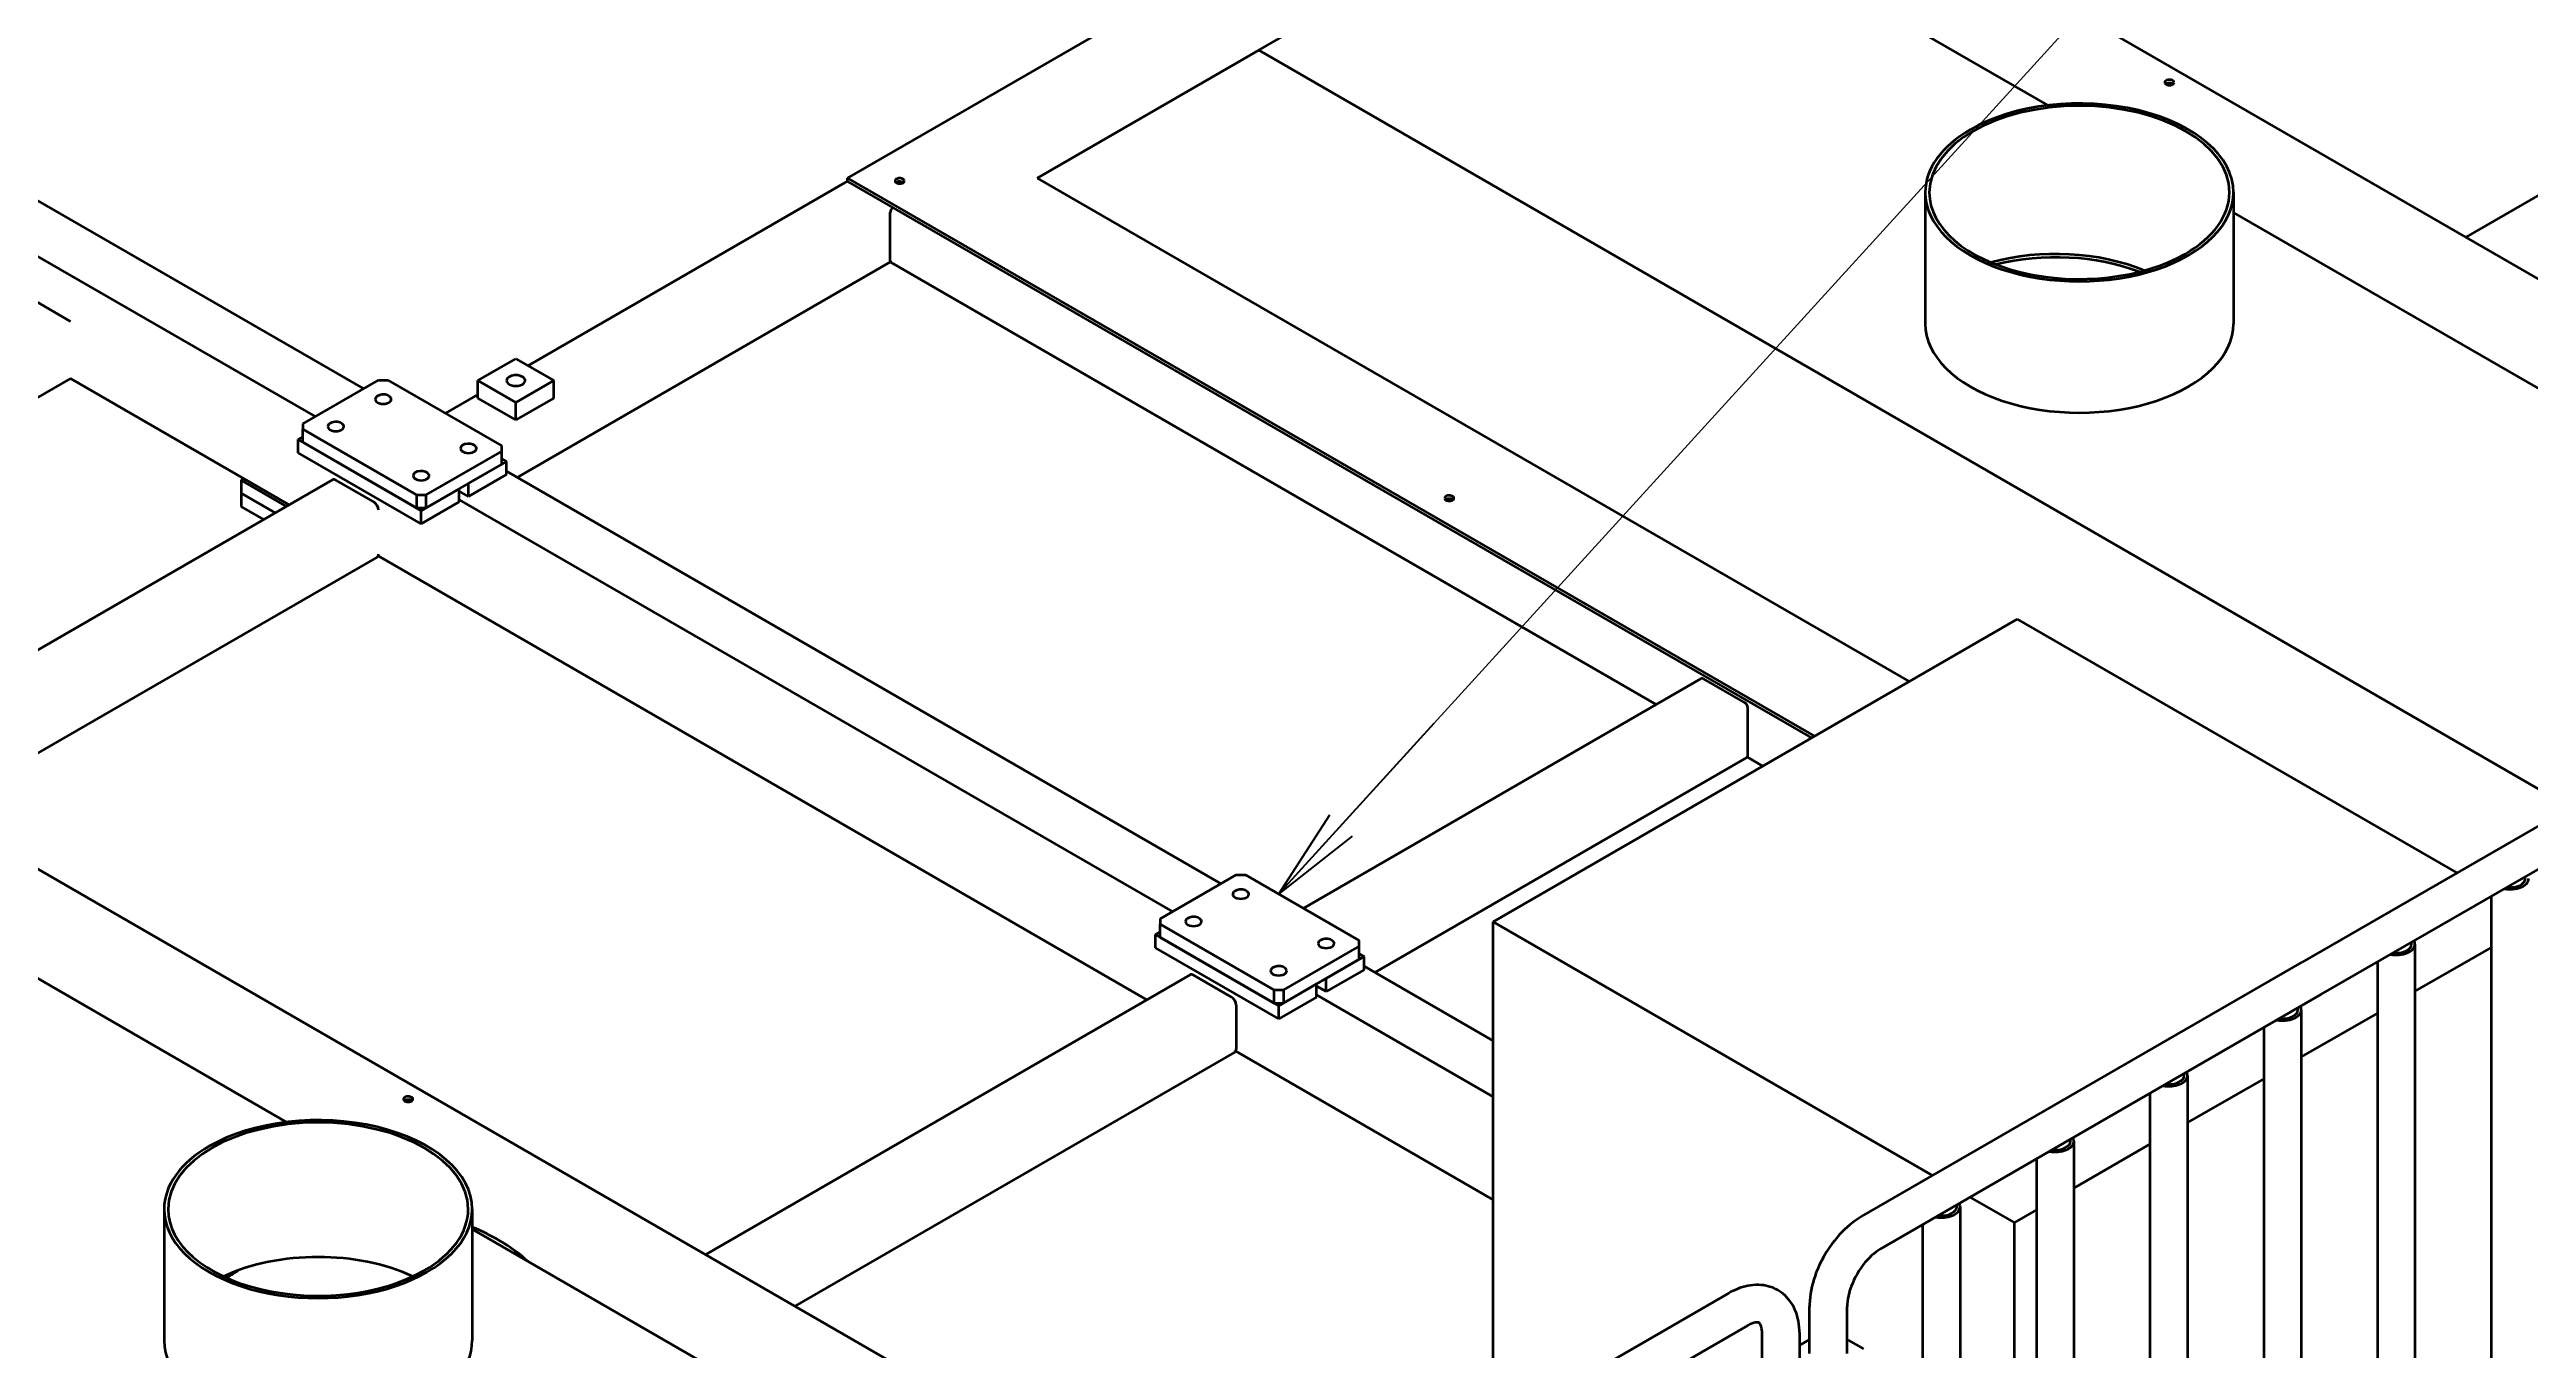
# Model space of a CAD drawing. Header units: millimetres. Extents: x -73083 to 81340, y -6859 to 6812.
# Drawn here: x -57707 to -55858, y -1510 to -542 of the extents above; entities that cross this region are included whole.
import ezdxf

# ---------------------------------------------------------------- set-up
doc = ezdxf.new("R2010")
doc.units = ezdxf.units.MM
doc.layers.add('word_dim', color=253, linetype='Continuous')
doc.styles.get("Standard").update_dxf_attribs({"font": 'romans.shx', "bigfont": 'bigfont.shx'})
doc.dimstyles.new('STANDARD 1-23', dxfattribs={"dimscale": 23, "dimtxt": 3.5, "dimasz": 3, "dimexe": 1, "dimexo": 0, "dimgap": 1, "dimtad": 3, "dimdsep": 46, "dimtxsty": 'Standard', "dimblk1": 'OPEN', "dimblk2": 'OPEN', "dimsah": 1, "dimcen": 0, "dimclrd": 256, "dimclre": 256, "dimclrt": 3, "dimazin": 2, "dimtfac": 1, "dimtmove": 0, "dimatfit": 3, "dimldrblk": 'OPEN', "dimfxl": 0, "dimtolj": 1, "dimtzin": 0, "dimlwd": 13, "dimlwe": 13, "dimarcsym": 0})

# ---------------------------------------------------------------- blocks, each defined once
blk = doc.blocks.new('A$C7FC73B9A')
at = {"color": 7, "lineweight": 35}
for p, q in [((2576, 4607), (3141.7, 4933.6)), ((4191.1, 4327.7), (3141.7, 4933.6)), ((2882.9, 4702.6), (3141.7, 4852)), ((3471.7, 4661.4), (3141.7, 4852)), ((4089.8, 4739.9), (3783.5, 4563)), ((2214.8, 4450), (1788.3, 4696.2)), ((2717.4, 4607), (2882.9, 4702.6)), ((2882.9, 4702.6), (3848.8, 4144.9)), ((1788.3, 4654.4), (2178.6, 4429.1)), ((2576, 4604.8), (2337.5, 4467.1)), ((2576, 4607), (3297.5, 4190.5)), ((2576, 4604.6), (3295.3, 4189.3)), ((2717.4, 4607), (3368.2, 4231.3)), ((3380.2, 4596.4), (3380.2, 4498.4)), ((3610.2, 4596.4), (3610.2, 4498.4)), ((2607.8, 4545.4), (2607.8, 4581.3)), ((4107.6, 4294.3), (3610.2, 4581.5)), ((2608, 4544.5), (2329.5, 4383.7)), ((3179.5, 4214.3), (2608.4, 4544)), ((1996.2, 4500.1), (1967.9, 4516.4)), ((1996.2, 4457.6), (1788.3, 4337.6)), ((1996.2, 4457.6), (2159.4, 4363.3)), ((2169.4, 4423.8), (2226, 4456.4)), ((2233, 4456.4), (2317.9, 4407.4)), ((2300.2, 4456), (2328.5, 4472.3)), ((2328.5, 4439.7), (2300.2, 4456)), ((2328.5, 4472.3), (2356.8, 4456)), ((2356.8, 4456), (2328.5, 4439.7)), ((2300.2, 4445.6), (2276, 4431.6)), ((2328.5, 4426.6), (2300.2, 4442.9)), ((2356.8, 4442.9), (2328.5, 4426.6)), ((2254.3, 4370.7), (2169.4, 4419.7)), ((2257.8, 4358.8), (2165.9, 4411.9)), ((2257.8, 4349), (2165.9, 4402.1)), ((2254.3, 4360.9), (2169.4, 4409.9)), ((2317.9, 4403.3), (2261.3, 4370.7)), ((2191.6, 4382), (1830.1, 4173.2)), ((2123.4, 4381.7), (2157.3, 4362.1)), ((2222.4, 4365.4), (2194.1, 4381.7)), ((2317.9, 4393.5), (2261.3, 4360.9)), ((2321.4, 4395.6), (2293.1, 4379.3)), ((2321.4, 4385.8), (2293.1, 4369.5)), ((2854.7, 4080.5), (2321.4, 4388.4)), ((2123.4, 4371.9), (2148.9, 4357.2)), ((2148.8, 4357.2), (2123.4, 4371.9)), ((2286.1, 4375.2), (2257.8, 4358.8)), ((2286.1, 4365.4), (2257.8, 4349)), ((2286.1, 4367.1), (2818.6, 4059.6)), ((2224.9, 4324.3), (1896.7, 4134.8)), ((2225.6, 4325.1), (2799.3, 3993.9)), ((3057.8, 4052.1), (3448.8, 4277.9)), ((3448.8, 4277.9), (3776.8, 4088.5)), ((3213, 4233.6), (2915.9, 4062.1)), ((3214.5, 4233.5), (3245.6, 4215.5)), ((3247.7, 4175.9), (3247.7, 4211.9)), ((3947.8, 4187.3), (3661.5, 4021.9)), ((2876.8, 3568.9), (1827.4, 4174.8)), ((3247.1, 4174.6), (2969.5, 4014.3)), ((3675.5, 3997.7), (3961.8, 4163)), ((2157.4, 3902.6), (1827.4, 4093.2)), ((2809.3, 4054.3), (2865.9, 4087)), ((2873, 4087), (2957.8, 4038)), ((3802.5, 4071), (3802.5, 3201.7)), ((2894.2, 4001.2), (2809.3, 4050.2)), ((3057.8, 3673.4), (3057.8, 4052.1)), ((3385.7, 3862.7), (3057.8, 4052.1)), ((2897.7, 3989.4), (2805.8, 4042.5)), ((2897.7, 3979.6), (2805.8, 4032.7)), ((2894.2, 3991.4), (2809.3, 4040.4)), ((2957.8, 4033.9), (2901.3, 4001.2)), ((3745.6, 4035.4), (3745.6, 3152.7)), ((3802.5, 4033), (3745.6, 4000.2)), ((2831.6, 4012.5), (2470.1, 3803.8)), ((2834.1, 4012.2), (2862.4, 3995.9)), ((2957.8, 4024.1), (2901.3, 3991.4)), ((2961.4, 4026.1), (2933.1, 4009.8)), ((2961.4, 4016.3), (2933.1, 4000)), ((3057.8, 3963.3), (2961.4, 4018.9)), ((3332.6, 3832.1), (3661.5, 4021.9)), ((3717.6, 4022), (3717.6, 3152.7)), ((2926, 4005.7), (2897.7, 3989.4)), ((2926, 3995.9), (2897.7, 3979.6)), ((2926, 3997.6), (3057.8, 3921.5)), ((3346.6, 3807.8), (3675.5, 3997.7)), ((2865.9, 3989.8), (2865.9, 3957.1)), ((3660.8, 3986.4), (3660.8, 3103.7)), ((3717.6, 3984), (3660.8, 3951.2)), ((2865.6, 3955.6), (3057.8, 3844.6)), ((3632.8, 3973), (3632.8, 3103.7)), ((2864.9, 3954.8), (2536.6, 3765.3)), ((3575.9, 3937.4), (3575.9, 3054.8)), ((3547.9, 3924.1), (3547.9, 3054.8)), ((3632.8, 3935), (3575.9, 3902.2)), ((3491.1, 3888.4), (3491.1, 3005.8)), ((3547.9, 3886), (3491.1, 3853.2)), ((3463.1, 3875.1), (3463.1, 3005.8)), ((3446.7, 3827.6), (3413.7, 3846.6)), ((2065.9, 3837.6), (2065.9, 3739.6)), ((2295.9, 3837.6), (2295.9, 3739.6)), ((3406.2, 3839.4), (3406.2, 2956.8)), ((3446.7, 2991.6), (3446.7, 3827.6)), ((2793.3, 3535.5), (2295.9, 3822.7)), ((3378.2, 3826.1), (3378.2, 2956.8)), ((3233.7, 3774.9), (2947.3, 3609.6)), ((3293.8, 3729.9), (3293.8, 3764.9)), ((3321.8, 3729.9), (3321.8, 3764.9)), ((2961.3, 3585.3), (3247.7, 3750.7)), ((3258.5, 3709.7), (3258.5, 3744.4)), ((3286.5, 3709.1), (3286.5, 3744.4))]:
    blk.add_line(p, q, dxfattribs=at)
at = {"color": 7, "lineweight": 35, "ltscale": 0.061237}
blk.add_line((2576, 4604.6), (2576, 4607), dxfattribs=at)
at = {"color": 7, "lineweight": 35, "ltscale": 0.176776}
for p, q in [((2226, 4456.4), (2233, 4456.4)), ((2865.9, 4087), (2873, 4087)), ((2894.2, 4001.2), (2901.3, 4001.2)), ((2894.2, 3991.4), (2901.3, 3991.4))]:
    blk.add_line(p, q, dxfattribs=at)
at = {"color": 7, "lineweight": 35, "ltscale": 0.326605}
for p, q in [((2300.2, 4442.9), (2300.2, 4456)), ((2356.8, 4442.9), (2356.8, 4456))]:
    blk.add_line(p, q, dxfattribs=at)
at = {"color": 7, "lineweight": 35, "ltscale": 0.326599}
blk.add_line((2328.5, 4426.6), (2328.5, 4439.7), dxfattribs=at)
at = {"color": 7, "lineweight": 35, "ltscale": 0.102063}
for p, q in [((2169.4, 4423.8), (2169.4, 4419.7)), ((2317.9, 4403.3), (2317.9, 4407.4)), ((2809.3, 4054.3), (2809.3, 4050.2)), ((2957.8, 4033.9), (2957.8, 4038))]:
    blk.add_line(p, q, dxfattribs=at)
at = {"color": 7, "lineweight": 35, "ltscale": 0.244946}
for p, q in [((2169.4, 4409.9), (2169.4, 4419.7)), ((2321.4, 4385.8), (2321.4, 4395.6)), ((2254.3, 4370.7), (2254.3, 4360.9)), ((2261.3, 4370.7), (2261.3, 4360.9)), ((2286.1, 4365.4), (2286.1, 4375.2)), ((2957.8, 4024.1), (2957.8, 4033.9)), ((2897.7, 3979.6), (2897.7, 3989.4))]:
    blk.add_line(p, q, dxfattribs=at)
at = {"color": 7, "lineweight": 35, "ltscale": 0.102059}
for p, q in [((2165.9, 4411.9), (2169.4, 4414)), ((2957.8, 4028.2), (2961.4, 4026.1))]:
    blk.add_line(p, q, dxfattribs=at)
at = {"color": 7, "lineweight": 35, "ltscale": 0.244952}
for p, q in [((2165.9, 4402.1), (2165.9, 4411.9)), ((2317.9, 4393.5), (2317.9, 4403.3)), ((2123.4, 4381.7), (2123.4, 4371.9)), ((2123.4, 4371.9), (2123.4, 4362.1)), ((2293.1, 4369.5), (2293.1, 4379.3)), ((2257.8, 4349), (2257.8, 4358.8))]:
    blk.add_line(p, q, dxfattribs=at)
at = {"color": 7, "lineweight": 35, "ltscale": 0.058942}
blk.add_line((2123.4, 4381.7), (2125.5, 4382.9), dxfattribs=at)
at = {"color": 7, "lineweight": 35, "ltscale": 0.102062}
blk.add_line((2317.9, 4397.6), (2321.4, 4395.6), dxfattribs=at)
at = {"color": 7, "lineweight": 35, "ltscale": 0.000617753}
blk.add_line((2123.5, 4371.9), (2123.4, 4371.9), dxfattribs=at)
at = {"color": 7, "lineweight": 35, "ltscale": 0.176779}
for p, q in [((2254.3, 4370.7), (2261.3, 4370.7)), ((2254.3, 4360.9), (2261.3, 4360.9))]:
    blk.add_line(p, q, dxfattribs=at)
at = {"color": 7, "lineweight": 35, "ltscale": 0.204127}
blk.add_line((2293.1, 4369.5), (2286.1, 4373.5), dxfattribs=at)
at = {"color": 7, "lineweight": 35, "ltscale": 0.488172}
blk.add_line((2140.4, 4352.3), (2123.4, 4362.1), dxfattribs=at)
at = {"color": 7, "lineweight": 35, "ltscale": 0.334565}
blk.add_line((3259.1, 4168.3), (3247.5, 4175), dxfattribs=at)
at = {"color": 7, "lineweight": 35, "ltscale": 0.244949}
for p, q in [((2809.3, 4040.4), (2809.3, 4050.2)), ((2805.8, 4032.7), (2805.8, 4042.5)), ((2961.4, 4016.3), (2961.4, 4026.1)), ((2894.2, 4001.2), (2894.2, 3991.4)), ((2901.3, 4001.2), (2901.3, 3991.4)), ((2926, 3995.9), (2926, 4005.7)), ((2933.1, 4000), (2933.1, 4009.8))]:
    blk.add_line(p, q, dxfattribs=at)
at = {"color": 7, "lineweight": 35, "ltscale": 0.102065}
blk.add_line((2805.8, 4042.5), (2809.3, 4044.5), dxfattribs=at)
at = {"color": 7, "lineweight": 35, "ltscale": 0.204124}
blk.add_line((2933.1, 4000), (2926, 4004.1), dxfattribs=at)
at = {"color": 7, "lineweight": 35, "ltscale": 0.473247}
blk.add_line((3463.1, 3837), (3446.7, 3827.6), dxfattribs=at)
at = {"color": 7, "lineweight": 35, "ltscale": 0.212755}
blk.add_line((3286.5, 3736), (3293.8, 3740.3), dxfattribs=at)
at = {"color": 7, "lineweight": 35, "ltscale": 0.023023}
blk.add_line((3322.6, 3739.9), (3321.8, 3739.4), dxfattribs=at)
at = {"color": 7, "lineweight": 35, "ltscale": 0.327245}
blk.add_line((3322.6, 3739.9), (3334, 3733.4), dxfattribs=at)
at = {"color": 7, "lineweight": 35}
for points in [[(3332.6, 3832.1), (3330.3, 3830.7), (3328.2, 3829.2), (3326.1, 3827.7), (3324, 3826), (3321.9, 3824.2), (3319.9, 3822.4), (3317.9, 3820.4), (3316, 3818.4), (3314.2, 3816.3), (3312.4, 3814.1), (3310.7, 3811.9), (3308.5, 3808.8), (3306.5, 3805.7), (3304.6, 3802.4), (3302.8, 3799.1), (3301.1, 3795.7), (3300, 3793.1), (3298.9, 3790.5), (3298, 3787.8), (3297.1, 3785.2), (3296.3, 3782.5), (3295.6, 3779.9), (3295.1, 3777.2), (3294.6, 3774.5), (3294.2, 3771.9), (3294, 3769.3), (3293.9, 3766.7), (3293.8, 3764.9)], [(3346.6, 3807.8), (3345, 3806.8), (3343.5, 3805.7), (3341.8, 3804.4), (3340.1, 3803), (3338.5, 3801.4), (3336.8, 3799.6), (3335.2, 3797.7), (3333.6, 3795.7), (3332.1, 3793.6), (3330.6, 3791.5), (3329.3, 3789.2), (3328, 3786.9), (3326.8, 3784.6), (3325.8, 3782.2), (3324.8, 3779.8), (3324, 3777.5), (3323.3, 3775.2), (3322.8, 3772.9), (3322.4, 3770.7), (3322.1, 3768.7), (3321.9, 3766.8), (3321.8, 3764.9)], [(3270.2, 3777.2), (3268.6, 3778), (3266.9, 3778.8), (3265.1, 3779.5), (3263.3, 3780), (3261.5, 3780.5), (3259.5, 3780.8), (3257.7, 3781), (3255.9, 3781.1), (3253.7, 3781.1), (3251.6, 3781), (3249.5, 3780.7), (3247.7, 3780.4), (3245.7, 3780), (3243.8, 3779.4), (3241.8, 3778.8), (3239.9, 3778), (3237.5, 3777), (3235.2, 3775.8), (3233.7, 3774.9)], [(3286.5, 3744.4), (3286.4, 3747.1), (3286.2, 3749.6), (3285.9, 3752), (3285.6, 3754.1), (3285.1, 3756.1), (3284.6, 3758), (3284, 3759.9), (3283.2, 3762), (3282.3, 3764), (3281.3, 3765.9), (3280.4, 3767.4), (3279.3, 3768.8), (3278.2, 3770.3), (3276.9, 3771.8), (3275.6, 3773.1), (3274.2, 3774.4), (3273.1, 3775.2), (3271.7, 3776.2), (3270.2, 3777.2)], [(3256.2, 3752.9), (3255.8, 3753.1), (3255.2, 3753.1), (3254.5, 3753.1), (3253.4, 3753), (3252.2, 3752.7), (3251, 3752.3), (3249.5, 3751.7), (3248, 3750.9), (3247.7, 3750.7)], [(3258.5, 3744.4), (3258.4, 3746.1), (3258.3, 3747.6), (3258, 3748.9), (3257.7, 3750.2), (3257.3, 3751.3), (3256.9, 3752), (3256.6, 3752.5), (3256.3, 3752.8), (3256.2, 3752.9)]]:
    blk.add_lwpolyline(points, dxfattribs=at)
for centre, major_axis, ratio, start_param, end_param in [((3562.4, 4678.5), (-3.5, 0), 0.577345, 4.997784, 6.283204), ((3562.4, 4678.5), (-3.5, 0), 0.577345, 0.000018, 3.141611), ((3562.4, 4676), (-3.5, 0), 0.577345, 4.997784, 5.632426), ((3562.4, 4678.5), (-3.5, 0), 0.577345, 3.141611, 4.997784), ((3562.4, 4676), (-3.5, 0), 0.577345, 3.792636, 4.997784), ((3495.2, 4596.4), (-112, 0), 0.577345, 3.141553, 6.283145), ((3495.2, 4596.4), (-115, 0), 0.577345, 3.141553, 5.497784), ((3495.2, 4596.4), (-115, 0), 0.577345, 5.497784, 6.283145), ((2614.9, 4605), (-3.5, 0), 0.577345, 4.997784, 6.283204), ((2614.9, 4605), (-3.5, 0), 0.577345, 0.000018, 3.141611), ((2614.9, 4602.5), (-3.5, 0), 0.577345, 4.997784, 5.632426), ((2614.9, 4605), (-3.5, 0), 0.577345, 3.141611, 4.997784), ((2614.9, 4602.5), (-3.5, 0), 0.577345, 3.792636, 4.997784), ((2609.9, 4582.6), (1.5, 2.6), 0.577349, 0.795076, 2.356194), ((3495.2, 4596.4), (-115, 0), 0.577345, 6.283145, 9.424738), ((3495.2, 4596.4), (-112, 0), 0.577345, 6.283145, 8.639377), ((3495.2, 4596.4), (-112, 0), 0.577345, 2.356192, 3.141553), ((3477.5, 4485.8), (-112, 0), 0.577345, 4.082939, 5.157855), ((3477.5, 4483.3), (-112, 0), 0.577345, 4.122971, 5.121749), ((3477.5, 4483.3), (-112, 0), 0.577345, 4.122971, 5.121749), ((2609.9, 4546.6), (1.5, 2.6), 0.577349, 2.356194, 3.141592), ((3495.2, 4498.4), (-115, 0), 0.577345, 6.283145, 9.424738), ((2328.5, 4456), (-6.92, 0), 0.577342, 3.42699, 6.283157), ((2328.5, 4456), (-6.92, 0), 0.577342, 6.283157, 9.42475), ((2328.5, 4456), (-6.92, 0), 0.577342, 3.141564, 3.42699), ((2229.5, 4442.1), (-6, 0), 0.57735, 3.426986, 6.283157), ((2229.5, 4442.1), (-6, 0), 0.57735, 6.283157, 9.42475), ((2229.5, 4442.1), (-6, 0), 0.57735, 3.141564, 3.426986), ((2194.1, 4421.7), (-6, 0), 0.57735, 3.426986, 6.283157), ((2194.1, 4421.7), (-6, 0), 0.57735, 6.283157, 9.42475), ((2194.1, 4421.7), (-6, 0), 0.57735, 3.141564, 3.426986), ((2293.1, 4405.4), (-6, 0), 0.57735, 3.426986, 6.283157), ((2293.1, 4405.4), (-6, 0), 0.57735, 6.283157, 9.42475), ((2293.1, 4405.4), (-6, 0), 0.57735, 3.141564, 3.426986), ((2194.1, 4377.6), (2.5, -4.33), 0.57735, 2.356203, 3.141601), ((2257.8, 4385), (-6, 0), 0.57735, 3.426986, 6.283157), ((2257.8, 4385), (-6, 0), 0.57735, 6.283157, 9.42475), ((2257.8, 4385), (-6, 0), 0.57735, 3.141564, 3.426986), ((2222.4, 4361.3), (2.5, -4.33), 0.57735, 0.785407, 2.356203), ((3025, 4368.2), (-3.5, 0), 0.577345, 4.997784, 6.283204), ((3025, 4368.2), (-3.5, 0), 0.577345, 0.000018, 3.141611), ((3025, 4365.8), (-3.5, 0), 0.577345, 4.997784, 5.632426), ((3025, 4368.2), (-3.5, 0), 0.577345, 3.141611, 4.997784), ((3025, 4365.8), (-3.5, 0), 0.577345, 3.792636, 4.997784), ((2222.4, 4328.6), (2.5, -4.33), 0.57735, 0.000009, 0.785407), ((3214.5, 4231), (1.5, -2.6), 0.577342, 2.356171, 3.141628), ((3245.6, 4213.1), (1.5, -2.6), 0.577354, 0.785398, 2.356195), ((3245.6, 4177.2), (1.5, -2.6), 0.577342, 0.000034, 0.785423), ((3816.5, 4084.4), (11.5, 0), 0.577346, 6.283181, 6.47423), ((2869.4, 4072.7), (-6, 0), 0.57735, 3.426986, 6.283157), ((2869.4, 4072.7), (-6, 0), 0.57735, 6.283157, 9.42475), ((2869.4, 4072.7), (-6, 0), 0.57735, 3.141564, 3.426986), ((3816.5, 4084.4), (14, 0), 0.577346, 4.404865, 6.283181), ((3816.5, 4084.4), (11.5, 0), 0.577346, 4.521178, 6.283181), ((2834.1, 4052.3), (-6, 0), 0.57735, 3.426986, 6.283157), ((2834.1, 4052.3), (-6, 0), 0.57735, 6.283157, 9.42475), ((2834.1, 4052.3), (-6, 0), 0.57735, 3.141564, 3.426986), ((2933.1, 4035.9), (-6, 0), 0.57735, 3.426986, 6.283157), ((2933.1, 4035.9), (-6, 0), 0.57735, 6.283157, 9.42475), ((2933.1, 4035.9), (-6, 0), 0.57735, 3.141564, 3.426986), ((3731.6, 4035.4), (14, 0), 0.577346, 4.404865, 6.283181), ((3731.6, 4035.4), (11.5, 0), 0.577346, 4.521178, 6.283181), ((3731.6, 4035.4), (11.5, 0), 0.577346, 6.283181, 6.47423), ((3731.6, 4035.4), (14, 0), 0.577346, 6.283181, 6.590704), ((2834.1, 4008.1), (2.5, -4.33), 0.577353, 2.356193, 3.141591), ((2897.7, 4015.5), (-6, 0), 0.57735, 3.426986, 6.283157), ((2897.7, 4015.5), (-6, 0), 0.57735, 6.283157, 9.42475), ((2897.7, 4015.5), (-6, 0), 0.57735, 3.141564, 3.426986), ((2862.4, 3991.8), (2.5, -4.33), 0.577353, 0.785397, 2.356193), ((3646.8, 3986.4), (14, 0), 0.577346, 4.404865, 6.283181), ((3646.8, 3986.4), (11.5, 0), 0.577346, 4.521178, 6.283181), ((3646.8, 3986.4), (11.5, 0), 0.577346, 6.283181, 6.47423), ((3646.8, 3986.4), (14, 0), 0.577346, 6.283181, 6.590704), ((2862.4, 3959.2), (-2.5, 4.33), 0.577353, 3.141591, 3.92699), ((3561.9, 3937.4), (14, 0), 0.577346, 4.404865, 6.283181), ((3561.9, 3937.4), (11.5, 0), 0.577346, 4.521178, 6.283181), ((3561.9, 3937.4), (11.5, 0), 0.577346, 6.283181, 6.47423), ((3561.9, 3937.4), (14, 0), 0.577346, 6.283181, 6.590704), ((2248.1, 3919.7), (-3.5, 0), 0.577347, 4.997783, 6.283204), ((2248.1, 3919.7), (-3.5, 0), 0.577347, 0.000018, 3.141611), ((2248.1, 3917.2), (-3.5, 0), 0.577347, 4.997783, 5.632429), ((2248.1, 3919.7), (-3.5, 0), 0.577347, 3.141611, 4.997783), ((2248.1, 3917.2), (-3.5, 0), 0.577347, 3.792632, 4.997783), ((2180.9, 3837.6), (-112, 0), 0.577347, 3.141553, 6.283145), ((2180.9, 3837.6), (-115, 0), 0.577347, 3.141553, 5.497783), ((2180.9, 3837.6), (-115, 0), 0.577347, 5.497783, 6.283145), ((3477.1, 3888.4), (14, 0), 0.577346, 4.404865, 6.283181), ((3477.1, 3888.4), (11.5, 0), 0.577346, 4.521178, 6.283181), ((3477.1, 3888.4), (11.5, 0), 0.577346, 6.283181, 6.47423), ((3477.1, 3888.4), (14, 0), 0.577346, 6.283181, 6.590704), ((2180.9, 3837.6), (-115, 0), 0.577347, 6.283145, 9.424738), ((2180.9, 3837.6), (-112, 0), 0.577347, 6.283145, 8.639376), ((2180.9, 3837.6), (-112, 0), 0.577347, 2.35619, 3.141553), ((3392.2, 3839.4), (14, 0), 0.577346, 4.404865, 6.283181), ((3392.2, 3839.4), (11.5, 0), 0.577346, 4.521178, 6.283181), ((3392.2, 3839.4), (11.5, 0), 0.577346, 6.283181, 6.47423), ((3392.2, 3839.4), (14, 0), 0.577346, 6.283181, 6.590704), ((2202.1, 3749.4), (-160, 0), 0.577347, 3.915809, 4.086069), ((2202.1, 3749.4), (-160, 0), 0.577347, 3.703088, 3.915809), ((2180.9, 3737.2), (-112, 0), 0.577347, 4.030783, 5.393995), ((2202.1, 3747), (-112, 0), 0.577347, 5.508509, 5.631956), ((2202.1, 3747), (-112, 0), 0.577347, 5.508509, 5.631956), ((2202.1, 3749.4), (-112, 0), 0.577347, 5.631865, 5.661847), ((2180.9, 3739.6), (-115, 0), 0.577347, 6.283145, 7.342973), ((2180.9, 3739.6), (-115, 0), 0.577347, 2.662895, 3.141553)]:
    blk.add_ellipse(centre, major_axis=major_axis, ratio=ratio, start_param=start_param, end_param=end_param, dxfattribs=at)
blk = doc.blocks.new('aa1')
for p, q in [((0, 0), (-1, 0)), ((-0.4, 0.067), (0, 0)), ((-0.4, -0.067), (0, 0))]:
    blk.add_line(p, q)
blk = doc.blocks.new('aa2')
blk.add_circle((0, 0), 1)
blk = doc.blocks.new('*D1063')
at = {"layer": 'DEFPOINTS', "color": 0, "linetype": 'Continuous', "ltscale": 2}
for p in [(-55007.9, 784.1), (-55007.9, 784.1), (-56789.7, -1172)]:
    blk.add_point(p, dxfattribs=at)
at = {"layer": 'word_dim', "linetype": 'Continuous', "lineweight": 13, "ltscale": 2}
blk.add_line((-56673.6, -1044.5), (-55124.1, 656.6), dxfattribs=at)
at = {"layer": 'word_dim', "linetype": 'Continuous', "lineweight": 13, "ltscale": 2, "xscale": 172.5, "yscale": 172.5, "zscale": 172.5}
for name, p, rotation in [('aa2', (-55007.9, 784.1), 47.66996272155554), ('aa1', (-56789.7, -1172), 227.6699627215555)]:
    blk.add_blockref(name, p, dxfattribs=dict(at, rotation=rotation))
at = {"layer": 'word_dim', "color": 3, "linetype": 'Continuous', "ltscale": 2, "insert": (-55898.8, -194), "char_height": 0.000023, "attachment_point": 5, "rotation": 47.67}
blk.add_mtext('\\A1;2645.97', dxfattribs=at)
blk = doc.blocks.new('_Open')
at = {"color": 0, "lineweight": -2}
for p, q in [((-1, 0.167), (0, 0)), ((-1, -0.167), (0, 0)), ((0, 0), (-1, 0))]:
    blk.add_line(p, q, dxfattribs=at)

msp = doc.modelspace()

# ---------------------------------------------------------------- block references
at = {"layer": 'word_dim', "ltscale": 2}
msp.add_blockref('A$C7FC73B9A', (-59687.30853, -5244.75084), dxfattribs=at)

# ---------------------------------------------------------------- dimensions: what is measured, and where the dimension line sits
at = {"layer": 'word_dim', "color": 3, "linetype": 'Continuous', "ltscale": 2}
dim = msp.add_aligned_dim(p1=(-56789.72382, -1172.00993), p2=(-55007.92912, 784.09577), distance=0, dimstyle='STANDARD 1-23', override={"dimtxt": 1e-06, "dimasz": 7.5, "dimgap": 0, "dimblk1": 'aa1', "dimblk2": 'aa2', "dimse1": 1, "dimse2": 1}, dxfattribs=at)
dim.commit()
dim.dimension.update_dxf_attribs({"geometry": '*D1063', "text_midpoint": (-55898.82648, -193.95707)})

doc.saveas('drawing.dxf')
